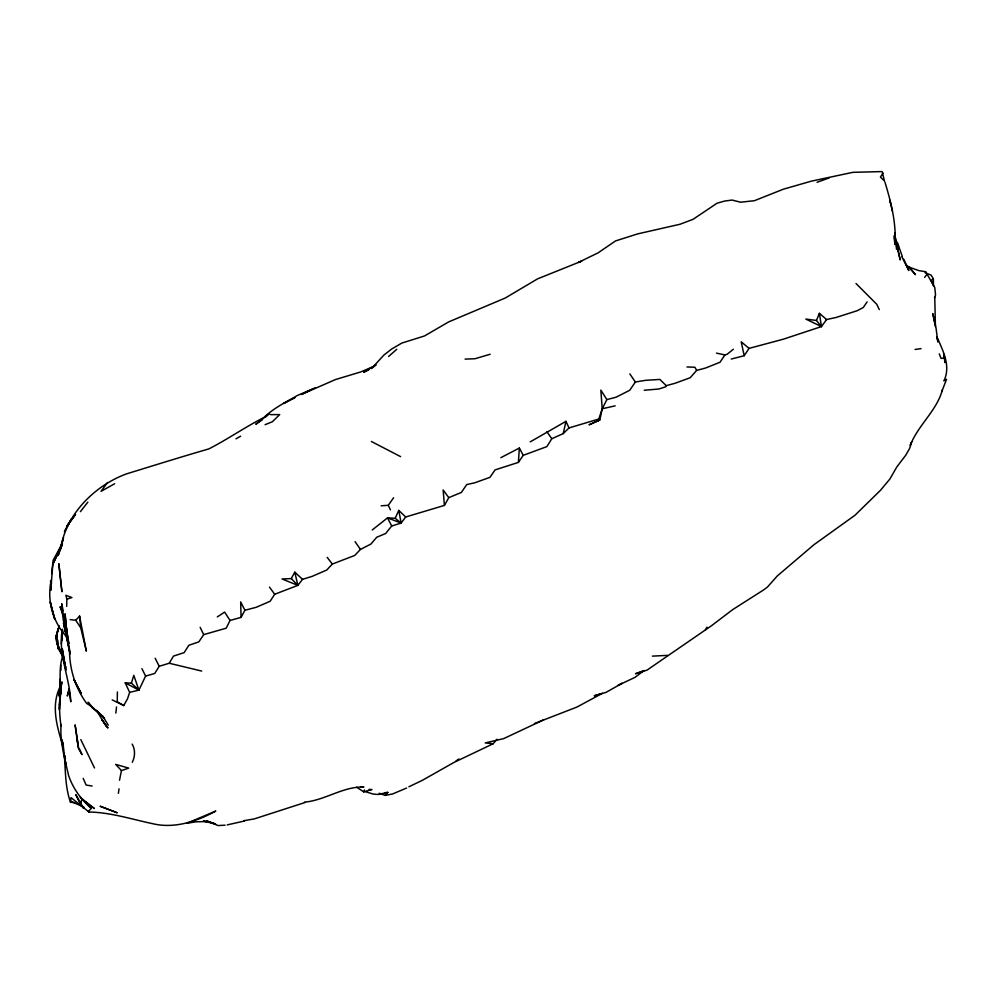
<?xml version="1.0" encoding="UTF-8"?>
<svg xmlns="http://www.w3.org/2000/svg" width="997" height="997" viewBox="0 0 997 997"><rect width="100%" height="100%" fill="white"/><g stroke="black" fill="none" stroke-linecap="round" stroke-linejoin="round"><path stroke-width="1.5" d="M60.468 693.8L60.219 679.007L60.543 694.049L60.568 685.487L60.356 692.803M117.397 691.98L117.247 701.676L123.715 705.564L127.504 698.797L129.66 692.367L125.211 682.858L131.38 683.157L138.919 690.123L145.599 676.066L141.898 668.626M934.762 297.143L935.423 326.518L932.818 313.619L936.108 328.474L937.803 342.008M66.687 606.375L66.861 599.172L65.902 595.309L71.909 597.552L66.861 599.172M50.623 580.528L50.71 587.682M69.167 690.211L67.31 696.018L68.93 688.915L70.775 701.838C69.753 677.362 57.701 653.932 62.35 629.356M61.39 644.212L62.475 629.531M60.605 693.85L60.879 685.113M62.35 637.694L62.2 640.51L62.126 630.129M50.548 584.142C47.37 603.634 53.925 623.586 67.547 637.806M62.15 543.614L53.09 560.426L50.772 590.336L51.395 583.208M145.599 676.066L154.697 673.498L159.221 666.283L169.241 663.242L173.515 656.088L184.158 652.624L188.832 645.271L198.839 641.881L203.712 634.628L226.169 628.197L230.058 620.47L241.062 617.38L244.926 610.264L256.204 607.298L270.137 601.278L274.686 594.262L297.866 585.376L302.552 579.319L312.186 576.353L326.754 570.022L332.35 564.053L354.745 555.441L360.453 549.422L370.896 544.063L376.729 537.246L385.652 533.507L391.721 525.98L401.13 523.051L405.704 516.982L444.425 505.404L448.787 497.653L461.362 492.443L466.733 484.567L474.547 482.86L489.926 477.376L495.073 469.899L518.39 462.396L519.35 448.039L500.818 457.698M62.985 655.727L64.306 662.793L62.911 655.328C58.923 666.893 60.269 679.368 60.568 691.345M74.625 802.56L70.538 802.311L71.011 797.625L88.97 812.007C110.929 812.443 131.542 819.235 152.678 823.684C174.338 828.956 196.808 821.478 215.788 811.035L188.346 822.687M51.732 573.587L52.679 564.614L62.437 543.377M115.839 713.079L116.537 706.935M60.493 684.49L58.873 695.968L61.178 683.942M84.172 807.271L83.549 808.156L80.794 804.841L81.43 800.441M118.381 793.35L119.029 788.839M60.468 691.37L61.901 681.923C58.973 696.429 58.885 711.384 61.029 726.015L61.091 724.769C59.758 741.569 64.805 759.041 68.594 775.479C73.005 788.49 81.006 799.469 91.288 808.393L88.446 811.296L88.97 812.007M942.364 389.902C936.893 410.577 918.112 425.121 910.249 445.335L911.171 442.793M119.515 780.24L121.447 770.619L115.702 764.387L128.7 768.101L121.447 770.619M599.808 419.974L589.264 424.722L599.808 419.974L602.213 408.758L606.874 399.61L616.084 397.217L629.705 390.276L635.363 382.025L645.57 380.318L659.877 379.433L666.208 385.652L674.807 383.359L690.186 377.738L696.666 370.398L705.527 368.043L720.058 362.235L724.906 354.895L727.149 354.247L733.368 349.237M518.39 462.396L523.251 455.33L546.867 446.606L551.802 438.742L563.255 433.583L565.947 421.345L530.242 441.858M63.16 539.103L60.655 548.936C65.665 514.44 94.528 485.676 126.407 473.899C153.862 465.487 181.255 456.875 208.822 448.912C227.628 439.328 244.95 427.152 263.781 417.569C272.904 409.131 283.497 402.838 294.763 397.716M59.222 626.278L55.72 638.23L58.561 649.159L64.469 659.204L57.452 644.249L56.966 632.534L59.209 626.079L55.72 638.23L56.966 632.534L57.265 635.563M598.05 421.345L602.213 408.758L600.842 390.114L606.874 399.61M63.521 537.695L58.125 555.503L62.375 544.113M60.68 685.575C50.236 705.427 57.24 727.461 63.334 747.364M131.38 683.157L133.797 675.343L138.919 690.123L129.66 692.367M911.732 441.845L909.513 448.65L905.799 455.143L896.876 466.87L889.872 479.034L880.501 490.275L854.99 515.25L813.913 544.736L777.274 575.967L767.528 586.971L763.64 589.9L732.583 609.69L711.36 625.829L646.941 670.183L635.45 673.773L644.112 670.495L635.052 677.337L618.028 685.4L622.178 683.257L606.101 692.342L594.274 695.794L602.387 693.326L576.889 707.085L534.454 723.535M132.265 762.281C135.181 756.636 135.38 749.669 132.165 744.098M934.501 297.791L935.547 295.012L934.775 287.51L925.627 271.695L919.072 270.673L908.529 266.947L906.223 264.94M356.652 787.219L363.681 791.842L364.416 789.973M826.563 319.538L821.453 326.58L816.468 320.461L819.397 313.332L826.563 319.538L836.333 317.407L857.196 310.715L863.29 307.5L867.116 301.879M925.627 271.695L925.179 272.754L931.024 275.072L933.342 278.736L933.479 285.84L931.186 280.444L933.342 278.736M52.679 564.614L62.15 544.898M372.217 529.968L387.534 517.892L395.161 518.278L398.788 510.427L405.704 516.982M941.716 391.784L946.552 379.296L943.922 380.866C951.188 365.774 942.826 350.745 936.956 336.799L937.367 339.578M666.208 385.652L665.585 386.848L658.718 389.029L644.224 390.238M294.8 572.166L297.866 585.376L282.026 578.97L291.298 578.584L294.8 572.166L302.552 579.319M705.402 629.842L706.973 627.2M883.068 173.029L880.413 177.08L884.439 180.956L882.133 171.571L852.821 172.344L811.334 181.155L783.318 189.218L754.417 200.696L740.559 202.217L732.159 200.061L724.632 201.045L717.005 203.251L693.015 219.34L680.091 224.238L637.631 233.896L615.51 240.95L598.1 252.839L578.459 262.423L581.787 261.102L537.533 278.873L505.255 298.028L448.563 321.956L424.498 335.964L401.803 343.08L391.534 349.112L383.882 355.082L373.389 366.547L360.677 371.956L335.391 379.583L301.692 394.338M731.237 359.045L744.198 355.717L749.034 348.389L783.43 339.167L821.453 326.58L819.397 313.332M381.103 505.791L388.269 505.305L393.591 497.752M924.643 277.44L927.098 274.038M107.514 482.548L101.021 491.347L114.68 483.719M80.421 511.648L87.836 502.127M408.882 786.795L422.441 780.277L453.872 762.481L493.129 743.762L497.092 739.226M379.271 793.251L385.141 795.382L387.833 792.416L384.979 792.702M70.126 619.598L75.71 620.271L79.598 616.109L86.34 651.141L80.72 627.711L79.598 616.109M563.255 433.583L569.013 427.937L599.222 418.89M265.538 417.07L269.539 413.394L255.793 424.261L262.435 419.675M388.581 356.477L396.794 349.262M371.507 368.616L376.031 364.852L363.718 372.28L368.902 369.837M455.878 761.11L458.932 758.954M217.309 616.906L224.624 612.096L230.058 620.47M236.002 438.83L240.638 436.175M406.602 788.041L392.482 794.011L385.141 795.382M301.318 394.525L315.563 387.584M294.626 397.791L283.659 403.473L297.305 395.522L313.394 388.668M543.602 719.859L503.709 738.603L485.24 742.927L493.129 743.762M265.077 424.697L272.405 421.731L279.696 414.578L270.573 414.652M817.066 182.277L829.367 177.852M490.175 354.247L475.008 358.721L465.088 359.119M363.681 791.842L371.931 789.562L369.077 789.35M305.169 802.46L254.335 818.898L243.866 820.693M244.589 820.98L227.216 824.893M602.213 408.758L615.174 405.854M387.833 792.416L377.875 794.472L372.978 794.011L364.241 791.319M186.975 823.273L195.861 821.827L206.616 821.553L203.712 821.092M944.695 357.911L943.735 354.047L944.969 362.621L944.695 357.911L941.081 358.446L939.249 353.873M915.096 349.448L921.054 348.638M652.424 656.126L667.467 655.378M225.035 825.204L218.056 825.553L206.803 820.93M361.088 786.945L363.93 786.994C343.03 786.396 324.81 800.392 304.509 802.149M686.97 366.958L694.897 367.245L696.666 370.398M816.468 320.461L805.825 319.065L821.453 326.58M92.11 786.01L86.116 785.063L83.2 778.358M716.507 353.125L724.906 354.895M203.5 821.142L215.564 823.946L207.226 821.092M169.241 663.242L201.706 671.068M398.788 510.427L401.13 523.051L387.534 517.892L391.721 525.98M70.687 801.301L82.838 806.673M112.187 699.882L123.715 705.564M371.37 441.484L400.582 456.626M125.211 682.858L138.919 690.123M85.019 801.9L94.403 808.53L80.283 797.438M395.161 518.278L401.13 523.051M108.299 725.18L102.903 716.457L92.085 707.646L88.085 702.212L91.126 705.714M749.034 348.389L741.195 341.772L744.198 355.717M95.363 709.752L102.903 716.457M104.548 718.388L92.135 706.873L86.652 703.408C75.124 687.693 69.354 668.688 69.528 649.246C65.952 634.192 62.288 619.199 61.727 603.671L63.285 611.261M856.024 283.509L876.737 304.272L879.292 309.593M291.298 578.584L297.866 585.376M908.529 266.947L915.458 274.674L909.414 267.034M896.44 244.016L898.447 246.284L894.483 238.482M85.692 801.551L91.288 808.393M901.936 256.964L908.84 270.536L903.781 259.257M327.19 557.373L332.35 564.053M448.787 497.653L443.142 489.951L444.425 505.404M269.514 587.146L274.686 594.262M546.967 431.763L551.802 438.742M355.094 541.645L360.453 549.422M629.842 373.925L635.363 382.025M75.71 620.271L80.72 627.711M897.35 242.408L902.31 256.478M106.343 726.601L96.634 710.599M78.165 744.647L75.099 724.856L78.252 747.875L81.991 754.654L79.635 749.258M65.665 634.877L67.048 637.233M83.549 808.156L75.822 794.696L80.794 804.841M519.35 448.039L523.251 455.33M244.926 610.264L240.688 601.914L241.062 617.38M155.158 658.244L159.221 666.283M200.16 627.362L203.712 634.628M80.819 739.6L94.503 767.964M388.269 505.305L390.463 509.903M565.947 421.345L569.013 427.937M63.035 613.479L60.082 606.687L63.197 615.236M70.538 802.311C63.247 782.196 66.687 760.312 62.063 739.687M896.577 242.283L894.745 235.142M884.9 182.052C891.119 202.366 896.44 223.303 894.957 244.577L893.935 235.928M61.216 650.368L65.702 667.305L62.013 654.78L57.452 644.249L58.561 649.159L57.701 640.099M78.875 749.208L76.844 738.378M892.352 210.978L889.798 200.098L890.421 202.777M61.988 630.204L62.674 633.182L62.524 630.191M896.777 244.888L900.216 259.955L895.842 240.726M62.799 742.715L63.422 745.719M894.77 232.7L895.156 235.329M894.783 234.195L896.527 249.275M65.067 756.374L65.316 759.477M65.565 762.58L65.939 767.229L65.54 761.596M65.141 755.963L65.341 758.779M60.692 664.962L60.917 670.395M59.421 704.655L59.396 709.49L60.618 692.678L59.421 704.655M68.232 524.322L64.456 531.725L71.734 518.59L68.232 524.322M68.918 523.35L66.674 526.391L75.56 514.452L68.918 523.35M116.998 812.705L100.286 806.299L116.998 812.705M107.826 727.81L101.632 719.248L107.826 727.81M81.193 693.438L73.952 679.58L81.156 693.376M54.673 618.925L50.274 602.188L54.673 618.925M67.011 638.018L63.509 622.938L70.089 654.02L67.011 638.018M68.83 643.726L64.207 615.124L68.83 643.726M65.877 669.884L62.263 648.735L65.877 669.884M66.861 632.634L65.079 614.015L66.861 632.634M61.889 591.57L58.86 563.928L61.889 591.57"/></g></svg>
